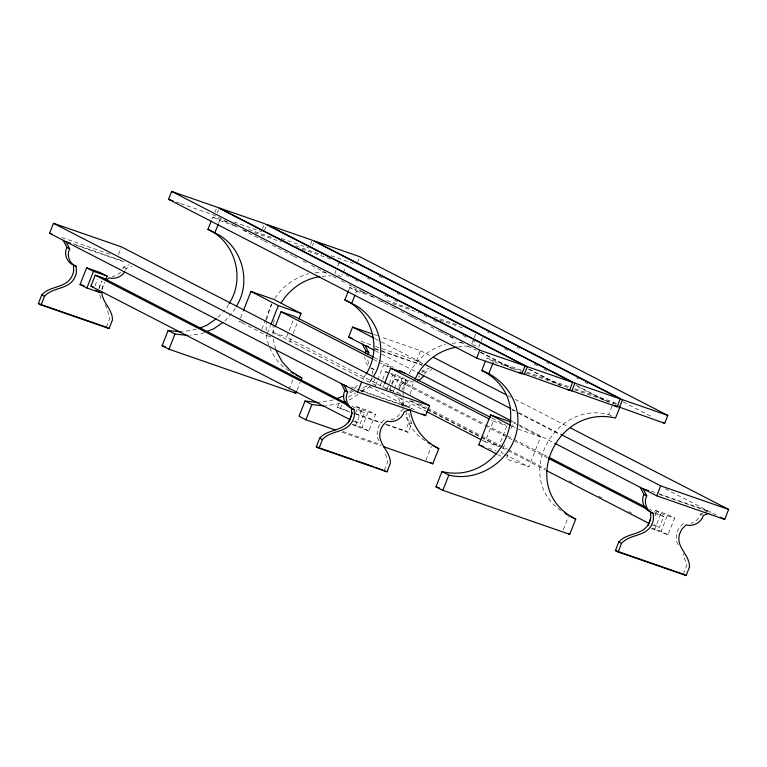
<?xml version="1.0" encoding="UTF-8"?>
<svg xmlns="http://www.w3.org/2000/svg" width="767" height="767" viewBox="0 0 767 767"><rect width="100%" height="100%" fill="white"/><g stroke="black" fill="none" stroke-linecap="round" stroke-linejoin="round"><path stroke-width="0.58" stroke-dasharray="3.83 2.88" d="M266.139 330.682L266.245 321.114M272.985 334.211L273.09 324.642M403.02 404.832L403.116 396.462M403.126 395.264L403.164 391.678M409.866 408.36L409.942 401.179M372.791 374.238L372.58 368.812L370.864 367.93L375.322 370.221L372.033 368.227M266.523 320.04L269.61 308.229L271.729 304.288M273.368 323.569L274.49 319.273M403.452 390.604L406.529 378.793M410.297 394.133L413.375 382.321M122.816 268.881L123.506 267.079L129.029 264.826M125.548 270.291L126.239 268.488L131.761 266.235M421.908 372.666L422.598 370.864L429.223 368.17M424.65 374.075L425.34 372.273L431.965 369.579M702.764 513.19L700.559 514.091C699.226 518.492 695.564 522.02 691.172 523.334M94.983 285.851L97.601 279.198M98.742 288.871L101.762 281.192M101.829 289.38L104.446 282.726M118.415 254.654L121.033 248M106.325 327.154L109.729 318.526L106.91 308.372L105.108 304.739M212.008 219.065L212.823 217.003L229.659 222.852M215.028 212.095L216.198 209.123M217.291 212.881L218.461 209.909M218.451 223.628L219.669 220.532L212.823 217.003M262.611 228.604L263.781 225.632M264.481 230.378L266.83 224.434M240.502 318.017L243.12 311.383M261.854 329.196L265.344 320.347M265.775 319.245L271.882 303.751M270.895 336.943L266.58 335.447L270.502 325.496M375.859 385.465L272.918 332.427L274.634 328.075M310.587 244.127L311.757 241.154M312.457 245.9L313.626 242.928M387.325 389.09L286.522 337.144L288.66 331.699M289.092 330.615L294.24 317.557M289.677 342.207L292.726 334.46M293.167 333.357L297.519 322.293M289.025 389.713L293.301 378.85M336.051 270.31L334.834 273.407L341.679 276.935L342.897 273.838M337.681 266.187L338.487 264.126M297.155 389.981L300.146 382.378M343.309 272.812L345.332 267.654M357.777 261.624L358.946 258.652M348.927 289.629L349.742 287.567L367.709 293.799M355.773 293.157L356.588 291.096L349.742 287.567M350.212 412.243L337.451 407.354L339.148 403.039M340.184 408.763L343.165 401.218M355.485 413.25L356.78 409.962L364.584 412.665L360.26 423.633L352.456 420.93M355.294 426.289L361.851 409.645L355.006 406.117L368.601 410.834L375.447 414.362L368.889 431.006L352.36 424.774M375.619 385.341L377.326 380.988M377.757 379.905L383.759 364.661L391.084 367.201M368.889 431.006L362.043 427.478L368.601 410.834M380.048 386.031L382.234 380.49M382.666 379.377L385.724 371.612L399.329 376.329L406.174 379.857L402.675 388.735M382.886 387.786L384.181 384.516M386.894 389.559L392.579 375.14L390.624 374.133M389.214 390.067L396.069 372.647M392.158 391.045L390.029 389.952L391.764 385.561M392.196 384.468L394.353 378.984L402.157 381.688L485.08 424.419M392.771 392.972L394.085 389.646M394.516 388.533L399.329 376.329M398.629 387.057L402.493 377.268M401.026 394.305L397.833 392.656L399.137 389.368M399.569 388.275L402.157 381.688M423.01 363.942L416.634 360.663L420.575 350.682L380.451 336.761M384.286 470.392L387.68 461.763L384.871 451.6M408.753 413.566L411.563 423.729L408.159 432.358L405.427 430.949L408.821 422.31L406.011 412.157M425.944 460.267L431.505 446.154M471.763 343.961L473.795 338.813M474.198 337.777L476.23 332.629M478.608 347.489L480.641 342.341M481.043 341.305L483.076 336.157M506.901 425.829L498.751 446.509L485.156 441.792L493.306 421.112L491.177 420.019M504.523 444.927L501.474 452.674L503.583 453.757M511.062 428.341L513.238 422.809L515.347 423.892M507.946 454.495L506.201 458.925L528.856 466.787L540.62 436.912L516.402 424.429M563.294 529.738L568.433 516.709M560.907 510.63C512.941 476.748 554.196 400.527 608.682 414.516L611.932 406.27M612.334 405.244L613.552 402.148L574.253 388.514M655.018 515.942L655.881 513.746L653.752 512.653M654.395 530.074L660.943 513.43L654.098 509.902L667.693 514.619L674.538 518.147L667.99 534.791L651.461 528.559M651.557 524.714L659.361 527.418L663.685 516.45L649.86 509.336M667.99 534.791L661.144 531.263L667.693 514.619M683.378 574.176L686.781 565.547L683.061 553.573M228.566 304.528L226.974 307.49L223.226 311.69M235.411 308.056L230.819 314.384M274.922 298.363C282.477 286.206 294.979 277.759 308.602 273.704M365.495 375.092L361.65 380.566M372.34 378.62L367.748 384.938M409.185 373.855C416.05 359.119 430.162 348.812 445.522 344.258M217.972 317.576L222.468 312.533M224.817 321.105L230.071 315.218M354.891 388.131L358.649 383.931M361.736 391.659L366.99 385.782M120.678 272.122L117.706 274.672L112.193 276.753M418.379 377.287L419.779 375.916M370.279 386.185L366.607 389.08L361.382 391.199M409.329 380.71L405.455 380.221L401.534 384.209A15.148 12.732 -62.7 0 0 399.022 389.128M414.036 381.956L408.197 381.63L404.276 385.619A15.148 12.732 -62.7 0 0 402.071 389.674M384.315 419.664L380.394 423.652A15.148 12.732 -62.7 0 0 377.23 431.236L377.22 436.672L379.876 443.336M683.416 523.449L679.495 527.437A15.148 12.732 -62.7 0 0 676.321 535.03L676.312 540.457L678.977 547.13M349.349 391.985L353.97 388.773M366.175 386.06L361.334 388.927M358.045 394.228L350.644 399.377L347.518 400.595M348.17 397.143L355.677 392.896M350.02 392.733L353.913 391.074M403.663 409.405L401.457 410.307C399.943 415.359 395.341 419.204 390.154 419.99M703.866 512.749L708.286 510.947L659.256 493.929M196.448 329.369L182.278 331.795M204.338 332.485L201.203 333.703L190.216 335.179M333.367 399.923L319.197 402.349M340.212 403.452L324.949 406.031M315.189 272.822L321.785 271.94L326.531 272.477M322.035 276.35L330.999 275.737M452.118 343.376L458.704 342.494L462.261 342.897M457.861 347.058L465.55 346.022L469.116 346.425M176.276 202.018L179.593 203.169M180.696 203.552L213.859 215.067L232.976 224.913M233.801 221.989L261.442 231.576M281.393 238.499L309.024 248.086M331.181 255.775L353.29 263.445M248.748 229.477L273.455 238.048M295.918 245.843L321.737 254.807M219.669 220.532L235.383 225.987M254.471 232.612L281.422 241.969M301.642 248.978L330.836 259.112M386.798 300.424L411.505 308.996M433.959 316.79L458.666 325.361M356.588 291.096L373.433 296.934M392.522 303.559L419.472 312.917M439.683 319.925L464.39 328.497M521.474 370.202L486.671 358.122L493.517 361.65M527.092 372.148L569.766 386.952M494.638 362.043L521.589 371.391M526.076 372.944L568.75 387.757M574.368 389.703L619.276 405.292M373.769 334.441L379.339 336.368M61.82 237.54L109.739 254.165M360.921 341.325L374.296 345.965M375.408 346.358L380.978 348.285M382.091 348.678L416.634 360.663M73.287 243.82L123.429 261.221M374.612 348.381L422.531 365.006M76.019 245.229L125.059 262.247M375.121 349.023L380.691 350.95M381.813 351.344L421.927 365.265M272.918 332.427L286.522 337.144M242.43 322.466L239.199 321.335L266.58 335.447M392.579 375.14L406.174 379.857M517.965 429.05L540.62 436.912M493.306 421.112L505.856 425.464M390.029 389.952L397.833 392.656M385.024 388.61L387.124 389.339M351.238 387.057L409.185 407.162M651.451 491.225L658.144 493.545M360.663 390.787L411.927 408.571M659.764 494.571L711.028 512.356M488.521 448.187L496.076 450.804M361.851 409.645L375.447 414.362M660.943 513.43L674.538 518.147M655.881 513.746L663.685 516.45M337.451 407.354L349.704 411.611M355.274 413.547L382.024 422.828M386.482 424.372L405.427 430.949M355.792 414.18L381.42 423.077M385.878 424.621L408.159 432.358M352.628 424.209L362.043 427.478M651.729 527.993L661.144 531.263M342.849 431.438L381.026 444.687M341.833 432.233L381.141 445.876M378.917 276.091L382.1 277.731M487.275 331.929L489.394 333.022M517.016 347.259L519.144 348.352M546.766 362.59L548.894 363.683M576.506 377.91L578.634 379.013M585.01 382.292L588.193 383.931M623.255 402.004L652.995 417.325M613.552 402.148L616.495 403.663M575.816 385.178L609.803 402.694M337.701 262.87L339.829 263.963M367.451 278.191L369.579 279.293M397.201 293.521L399.319 294.614M504.494 348.812L507.677 350.452M534.235 364.143L537.427 365.782M543.803 369.071L546.986 370.71M577.791 386.587L607.541 401.908M529.288 369.215L561.156 385.638M346.425 275.372L348.554 276.465M354.92 279.744L358.112 281.393M384.67 295.074L387.853 296.714M394.228 300.002L397.421 301.642M423.978 315.333L427.161 316.972M433.537 320.261L436.72 321.9M463.287 335.582L466.47 337.231M472.846 340.51L474.965 341.603M528.089 368.975L559.958 385.398M472.74 344.469L477.63 346.991M608.682 414.516L611.615 416.03M243.743 230.081L246.926 231.72M381.841 301.249L383.97 302.342M411.591 316.579L413.72 317.672M441.341 331.9L443.46 332.993M449.836 336.282L453.019 337.921M480.641 352.158L515.702 370.221M234.04 225.46L238.288 227.655M242.535 229.841L262.726 240.244M263.781 240.79L268.038 242.986M272.285 245.172L292.467 255.574M293.531 256.12L297.778 258.306M303.09 261.048L306.282 262.688M311.594 265.43L322.217 270.904M323.271 271.451L327.528 273.637M332.84 276.369L336.023 278.018M341.334 280.751L344.527 282.4M348.774 284.586L351.957 286.225M353.021 286.772L361.516 291.153M362.58 291.7L366.827 293.895M371.084 296.081L377.46 299.37M378.514 299.916L391.266 306.484M392.33 307.03L396.577 309.216M400.825 311.412L407.2 314.691M408.265 315.237L421.016 321.814M422.071 322.361L426.327 324.546M430.575 326.732L436.95 330.021M438.005 330.567L456.068 339.877M460.315 342.063L463.508 343.712M467.755 345.898L476.249 350.279M480.506 352.465L511.311 368.342M420.575 350.682L431.198 356.156M507.687 395.571L510.87 397.21M515.117 399.396L568.232 426.768M374.9 338.583L380.211 341.325M381.276 341.871L422.713 363.222M511.944 409.204L517.255 411.937M518.319 412.493L559.747 433.834M512.251 409.933L514.369 411.026M518.626 413.212L560.054 434.563M665.229 488.761L716.215 515.031M422.598 370.864L425.34 372.273M700.559 514.091L702.38 515.031M375.216 350.759L380.528 353.491M381.592 354.047L416.654 372.11M512.26 421.38L517.572 424.113M518.636 424.659L553.697 442.722M511.647 425.8L515.855 427.967M374.248 357.48L378.495 359.665M379.56 360.212L393.356 367.316M492.04 418.168L505.837 425.282M373.385 359.32L377.632 361.506M378.697 362.053L389.626 367.69M405.455 380.221L408.197 381.63M385.724 371.612L389.646 373.634M486.144 424.966L506.345 435.378M507.409 435.924L512.72 438.666M513.785 439.213L547.801 456.739M394.353 378.984L483.651 424.995M484.715 425.551L547.446 457.87M419.098 403.615L426.538 407.45M427.603 407.996L480.756 435.388M481.82 435.934L507.342 449.088M508.396 449.635L545.605 468.81M568.999 480.861L572.192 482.501M598.768 496.191L601.951 497.841M628.528 511.531L631.72 513.181M654.05 524.686L659.361 527.418M411.294 400.911L426.184 408.581M427.238 409.127L480.401 436.519M481.465 437.065L500.592 446.921M501.656 447.468L506.977 450.21M508.042 450.756L545.251 469.931M409.616 400.575L426.596 409.329M427.65 409.875L498.751 446.509M393.893 394.765L425.733 411.17M481.973 440.153L485.156 441.792M504.628 454.304L528.856 466.787M369.32 386.616L417.123 411.246M497.773 454.582L500.928 456.212M123.506 267.079L126.239 268.488M408.821 422.31L411.563 423.729M351.832 406.088L364.584 412.665M354.948 420.901L360.26 423.633M424.976 440.699C415.446 434.793 408.265 424.774 405.254 414.017M289.054 370.768C276.005 363.27 268.287 348.851 266.091 334.278M403.298 406.711L400.058 402.359L398.361 397.229M367.92 365.495L365.84 362.331L364.689 356.799M404.238 406.069L401.103 398.639M100.956 298.574L99.48 294.327M368.582 363.74L367.422 358.208M273.225 338.947L276.024 350.433M374.996 378.332A15.148 12.732 -62.7 0 1 372.676 383.347M371.976 377.795A15.148 12.732 -62.7 0 1 369.943 381.928M102.011 289.418A15.148 12.732 -62.7 0 1 104.657 282.592M99.269 288.008A15.148 12.732 -62.7 0 1 101.915 281.182"/><path stroke-width="1.15" d="M49.567 233.283L53.498 223.302L121.474 246.888L429.549 405.647L425.618 415.628L357.643 392.042L49.567 233.283L51.792 234.06M101.79 292.141C102.155 302.553 112.596 309.053 112.461 319.935L109.067 328.573L41.092 304.978L38.35 303.569L41.754 294.94C49.654 285.861 64.131 288.325 70.842 278.143A15.148 12.732 -62.7 0 0 73.699 270.444L73.479 265.027C66.777 262.41 63.584 253.81 66.95 247.453L63.258 240.339M41.092 304.978L44.486 296.35C52.396 287.27 66.863 289.734 73.584 279.552A15.148 12.732 -62.7 0 0 76.432 271.854L76.221 266.437L73.479 265.027M95.626 290.194L100.515 292.716L86.92 287.989L80.075 284.471L86.633 267.827L100.228 272.544L107.073 276.072L105.76 279.399M86.92 287.989L93.478 271.355L86.633 267.827M350.337 419.827L90.937 286.168L95.252 275.2L103.056 277.903L346.511 403.356M168.539 199.334L171.655 191.414L216.975 207.138L525.059 365.888L521.934 373.817L476.614 358.093L168.539 199.334L172.959 200.868M296.724 391.065L295.87 393.241L168.98 349.206L162.134 345.677L168.126 330.481L181.175 331.938M229.103 303.55C245.469 278.747 235.373 241.557 207.943 229.371L211.193 221.126M168.98 349.206L174.972 334.009L188.02 335.467M236.476 306.091C252.199 281.355 241.787 244.913 214.789 232.9L218.039 224.654M243.551 310.271L250.962 291.47L273.618 299.331L301.009 313.444L298.823 318.976M270.943 324.383L278.344 305.582L250.962 291.47M275.065 326.982L281.067 311.747L294.662 316.464L373.193 356.933M301 380.211L301.862 378.035L290.923 371.18L282.141 361.794L276.024 350.433M318.104 402.502L305.045 401.036L299.053 416.241L305.899 419.77L335.102 429.894M366.022 374.104C382.397 349.301 372.302 312.111 344.872 299.935L348.525 290.655M305.899 419.77L311.891 404.564L323.76 405.896M373.404 376.645C389.128 351.909 378.716 315.467 351.717 303.464L354.968 295.218M374.162 350.212L348.659 337.077L352.59 327.087L372.657 334.048M409.722 409.473L404.199 411.716C402.167 418.772 394.065 423.106 387.057 421.073L383.136 425.062A15.148 12.732 -62.7 0 0 379.962 432.655C377.978 444.361 390.691 451.475 390.422 463.172L387.019 471.801L319.043 448.216L316.301 446.797L319.705 438.168C327.614 429.098 342.082 431.553 348.793 421.371A15.148 12.732 -62.7 0 0 351.65 413.681L351.439 408.255C344.728 405.638 341.536 397.047 344.901 390.681L341.21 383.577M319.043 448.216L322.447 439.577C330.347 430.508 344.824 432.962 351.535 422.79A15.148 12.732 -62.7 0 0 354.392 415.091L354.181 409.664L351.439 408.255M357.643 392.042L361.573 382.052L53.498 223.302M348.448 422.761L352.379 412.771M384.603 383.433L390.604 368.189L404.209 372.906M383.385 446.653L432.789 463.795L438.782 448.59C423.509 441.207 412.406 426.385 410.144 409.511M476.614 358.093L479.739 350.164L171.655 191.414M619.995 406.711L615.527 418.044C555.298 403.873 517.61 490.065 575.71 519.154L569.718 534.35L442.827 490.324L435.982 486.796L441.974 471.59C502.203 485.76 539.891 399.578 481.791 370.49L485.453 361.209M442.827 490.324L448.82 475.118C480.037 482.75 513.353 459.088 517.409 427.411C521.129 402.541 504.715 379.119 481.791 370.49M488.637 374.018L493.104 362.676M496.719 454.035L478.809 444.812L490.583 414.937L511.081 422.051M524.197 374.603L527.322 366.674L219.237 207.924L264.557 223.648L572.642 382.407L569.517 390.326L521.014 372.963M571.779 391.112L574.905 383.193L266.83 224.434L312.14 240.167L620.225 398.917L617.099 406.836L569.66 390.019M619.372 407.622L622.488 399.703L314.412 240.953L359.723 256.677L667.808 415.426L664.682 423.346L616.179 405.983M708.813 513.257L703.291 515.501C701.259 522.557 693.167 526.891 686.149 524.858L682.227 528.846A15.148 12.732 -62.7 0 0 679.063 536.44C677.079 548.146 689.792 555.27 689.514 566.957L686.12 575.586L618.144 552L615.402 550.591L618.806 541.953C626.706 532.883 641.183 535.337 647.894 525.165A15.148 12.732 -62.7 0 0 650.752 517.466L650.541 512.04C643.829 509.422 640.637 500.832 644.002 494.466L640.311 487.361M618.144 552L621.538 543.372C629.448 534.292 643.916 536.747 650.637 526.574A15.148 12.732 -62.7 0 0 653.484 518.875L653.273 513.449L650.541 512.04M570.36 427.861L728.65 509.432L724.719 519.412L656.744 495.827L660.675 485.847L560.811 434.381M647.981 525.433L650.608 518.78M70.449 243.302L65.991 241.749L69.682 248.863C66.317 255.229 69.509 263.819 76.221 266.437M346.176 385.753L343.952 384.986L347.643 392.09C344.278 398.457 347.47 407.047 354.181 409.664M365.322 353.031L366.041 351.238L362.35 344.124M368.055 354.44L368.783 352.647L365.092 345.543L368.438 346.703M648.623 490.707L643.053 488.771L646.744 495.875C643.369 502.241 646.571 510.841 653.273 513.449M281.24 302.879C289.399 289.197 304.01 278.987 319.839 276.647M414.966 379.358C422.454 362.705 438.647 349.896 456.768 347.202M124.609 271.988C121.359 276.973 114.829 279.447 109.096 277.846L106.977 279.696M423.7 375.772L421.121 378.697L417.804 380.815M216.121 318.861L206.869 325.294L199.573 328.142M222.967 322.389L213.725 328.822L206.419 331.67M336.502 398.696L343.798 395.849M343.348 402.224L345.428 401.409M479.739 350.164L525.059 365.888M527.322 366.674L572.642 382.407M574.905 383.193L620.225 398.917M622.488 399.703L667.808 415.426M278.344 305.582L301.009 313.444M348.659 337.077L352.005 338.237M93.478 271.355L107.073 276.072M90.937 286.168L93.162 286.935M80.075 284.471L84.265 285.918M361.573 382.052L429.549 405.647M660.675 485.847L728.65 509.432M478.809 444.812L483.133 446.308M162.134 345.677L165.499 346.847M38.35 303.569L105.213 326.771M435.982 486.796L439.347 487.965M316.301 446.797L353.079 459.558M356.425 460.718L373.136 466.518M375.37 467.295L387.019 471.801M615.402 550.591L682.266 573.793M662.563 422.253L664.682 423.346M613.916 405.197L617.099 406.836M567.388 389.233L569.517 390.326M518.751 372.177L521.934 373.817M207.943 229.371L214.789 232.9M344.872 299.935L351.717 303.464M433.317 357.249L506.623 395.015M352.59 327.087L373.845 338.036M424.832 364.315L510.88 408.658M720.472 517.226L724.719 519.412M417.718 372.657L511.196 420.824M554.752 443.278L656.744 495.827M490.583 414.937L510.592 425.254M366.041 351.238L368.783 352.647M644.002 494.466L646.744 495.875M399.722 370.595L490.976 417.622M281.067 311.747L372.331 358.774M390.365 368.064L489.058 418.926M548.865 457.285L645.613 507.14M548.501 458.417L647.377 509.365M546.315 470.478L649.428 523.621M426.788 411.716L480.909 439.606M422.435 413.988L425.618 415.628M66.95 247.453L69.682 248.863M344.901 390.681L347.643 392.09M683.378 574.176L686.12 575.586M295.985 375.015L301.862 378.035M432.914 445.569L438.782 448.59M569.843 516.124L575.71 519.154M618.806 541.953L621.538 543.372M95.252 275.2L348.276 405.58M293.914 392.234L295.87 393.241M429.856 462.28L432.789 463.795M567.762 533.343L569.718 534.35M168.126 330.481L174.972 334.009M305.045 401.036L311.891 404.564M441.974 471.59L448.82 475.118M106.325 327.154L109.067 328.573M41.754 294.94L44.486 296.35M319.705 438.168L322.447 439.577M564.886 513.123L567.868 515.002M427.957 442.569L429.951 443.815M291.038 372.014L294.02 373.884"/></g></svg>
